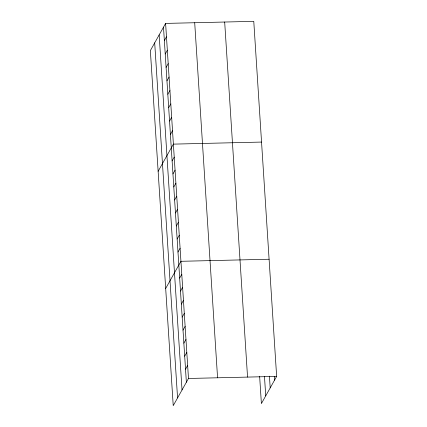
<?xml version="1.0" encoding="UTF-8"?>
<svg xmlns="http://www.w3.org/2000/svg" width="427" height="427" viewBox="0 0 427 427"><rect width="100%" height="100%" fill="white"/><g stroke="black" fill="none" stroke-linecap="round" stroke-linejoin="round"><path stroke-width="0.64" d="M165.607 23.41L150.357 50.589L173.229 405.65L188.483 378.471L165.607 23.41L253.771 21.35L276.643 376.411L261.393 403.59L259.632 376.251M164.363 40.586L166.471 36.823M165.228 53.999L167.336 50.237M166.087 67.413L168.201 63.65M166.952 80.826L169.065 77.063M167.816 94.239L169.93 90.476M168.681 107.652L170.795 103.889M169.546 121.065L171.659 117.302M170.41 134.478L172.524 130.715M158.134 171.312L173.383 144.129L261.548 142.068M172.113 160.91L174.227 157.147M172.951 173.928L175.065 170.165M173.789 186.951L175.903 183.188M174.627 199.969L176.741 196.207M175.465 212.988L177.579 209.225M176.308 226.006L178.417 222.243M177.146 239.024L179.255 235.261M177.984 252.042L180.093 248.279M165.681 288.481L180.931 261.297L269.095 259.242M179.66 278.084L181.774 274.321M180.498 291.102L182.612 287.339M181.336 304.12L183.45 300.357M182.174 317.138L184.288 313.375M183.012 330.156L185.126 326.393M183.856 343.175L185.964 339.412M184.694 356.193L186.802 352.43M185.531 369.211L187.64 365.448M188.483 378.471L276.643 376.411M274.283 376.267L274.534 380.174M269.442 376.182L270.195 387.903M264.468 376.336L265.727 395.861M224.677 22.028L247.548 377.089M194.701 22.732L217.573 377.788M163.498 27.173L186.369 382.234M159.159 34.902L182.03 389.958M154.691 42.86L177.563 397.921"/></g></svg>
